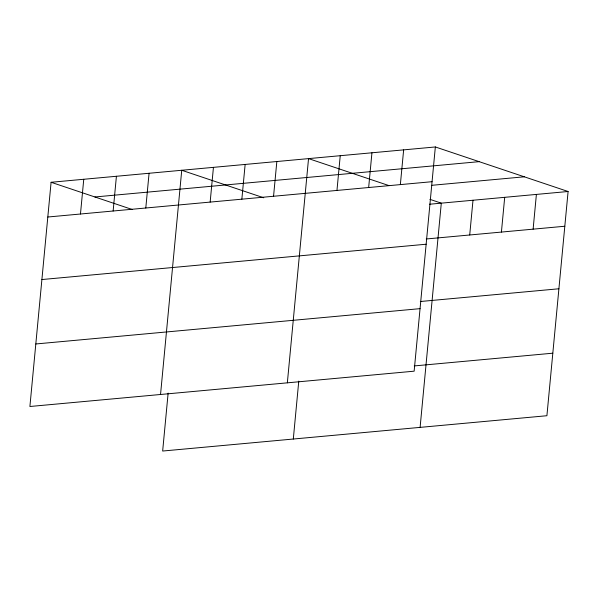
<?xml version="1.0" encoding="UTF-8"?>
<svg xmlns="http://www.w3.org/2000/svg" width="598" height="598" viewBox="0 0 598 598"><rect width="100%" height="100%" fill="white"/><g stroke="black" fill="none" stroke-linecap="round" stroke-linejoin="round"><path stroke-width="0.9" d="M51.092 182.278L29.9 406.498L414.145 371.179L435.344 146.959L51.092 182.278L132.233 209.502M80.468 214.017L83.757 179.273M113.134 211.012L116.416 176.268M145.792 208.007L149.074 173.271M160.541 394.486L181.74 170.266L263.74 197.781M168.135 393.11L162.656 451.042L546.908 415.722L568.1 191.502L435.344 146.959M210.152 202.094L213.441 167.35M241.854 199.179L245.143 164.443M273.555 196.264L276.837 161.527M287.346 382.832L308.538 158.612L388.805 185.544M293.304 439.037L298.776 381.105M336.958 190.441L340.24 155.697M368.66 187.525L371.941 152.782M400.354 184.61L403.643 149.874M420.102 427.383L441.302 203.163L429.91 199.336M469.714 234.984L472.996 200.248M501.416 232.076L504.697 197.333M533.117 229.161L536.399 194.417M94.903 196.974L479.148 161.654M47.81 217.014L432.055 181.695M431.906 185.298L524.289 176.806M429.521 204.239L568.1 191.502M426.239 238.983L564.818 226.246M41.897 279.543L426.15 244.223M420.327 301.512L558.906 288.774M35.813 343.97L420.058 308.65M414.242 365.931L552.814 353.194"/></g></svg>
